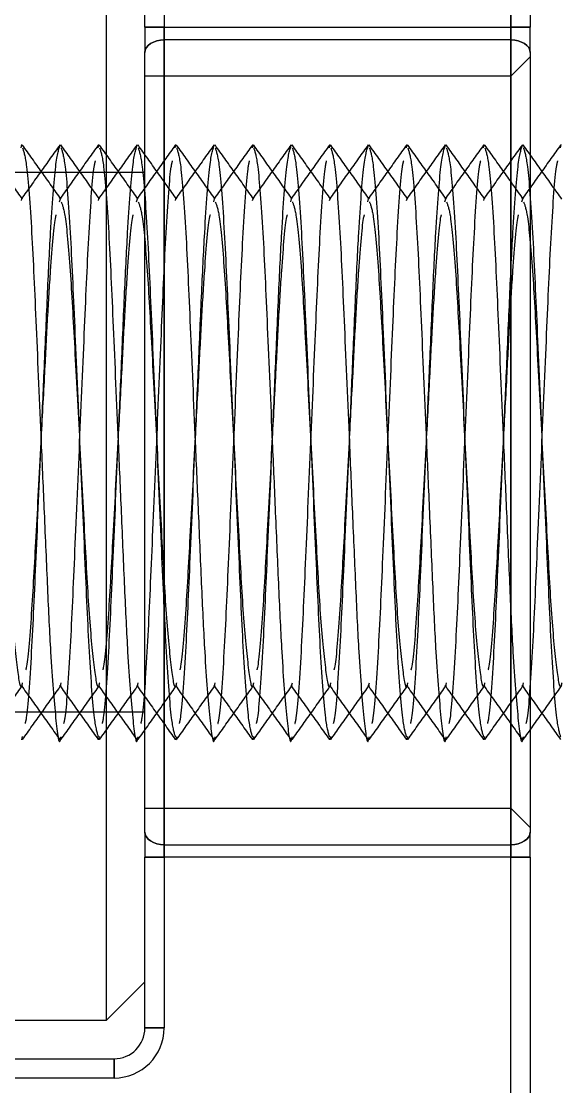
# Model space of a CAD drawing. Header units: metres. Extents: x 0 to 63075, y 0 to 44550.
# Drawn here: x 36073.86 to 36087.86, y 35147.54 to 35175.19 of the extents above; entities that cross this region are included whole.
import ezdxf

# ---------------------------------------------------------------- set-up
doc = ezdxf.new("R2010")
doc.units = ezdxf.units.M
doc.header["$LTSCALE"] = 75
doc.linetypes.add('HIDDEN2', pattern=[4.7625, 3.175, -1.5875])
for name, color, linetype in [('SDM', 7, 'Continuous'), ('SL4', 4, 'Continuous'), ('ST1', 7, 'HIDDEN2')]:
    doc.layers.add(name, color=color, linetype=linetype)

# ---------------------------------------------------------------- blocks, each defined once
blk = doc.blocks.new('A$Ce03ead7b')
at = {"layer": 'SL4'}
for radius in [125, 123.91, 122.777, 119.686, 89.286]:
    blk.add_circle((212.762, 1623.35), radius, dxfattribs=at)
for radius, start, end in [(104.464, 171.10617, 157.38407), (98.5, 170.88256, 157.60769), (93.236, 168.80946, 159.68078), (92.147, 167.89305, 74.24512)]:
    blk.add_arc((212.762, 1623.35), radius, start, end, dxfattribs=at)
blk.add_open_spline([(272.844, 1573.255), (267.131, 1574.866), (255.705, 1578.09), (238.55, 1582.93), (221.357, 1587.78), (204.106, 1592.647), (186.855, 1597.514), (169.659, 1602.365), (152.5, 1607.206), (141.072, 1610.43), (135.358, 1612.042)], degree=3, knots=[0, 0, 0, 0, 0.124879, 0.249755, 0.374717, 0.499956, 0.625212, 0.750198, 0.875098, 1, 1, 1, 1], dxfattribs=at)
at = {"layer": 'ST1'}
for p, q in [((274.263, 1648.35), (274.263, 1634.12)), ((274.263, 1634.12), (274.263, 1639.145)), ((274.763, 1639.004), (274.763, 1634.12)), ((263.763, 1623.35), (263.763, 1638.35)), ((264.763, 1634.12), (264.763, 1638.55)), ((265.263, 1638.55), (265.263, 1634.12)), ((265.263, 1634.12), (264.763, 1634.12)), ((264.763, 1634.12), (264.763, 1633.468)), ((264.763, 1634.12), (265.263, 1634.12)), ((265.263, 1634.12), (264.763, 1634.12)), ((264.763, 1634.12), (265.263, 1634.12)), ((265.263, 1634.12), (274.263, 1634.12)), ((265.263, 1634.12), (265.263, 1633.794)), ((265.263, 1634.12), (265.263, 1633.794)), ((265.263, 1633.794), (265.263, 1634.12)), ((265.263, 1633.794), (265.263, 1634.12)), ((274.263, 1634.12), (274.263, 1633.794)), ((274.263, 1634.12), (274.763, 1634.12)), ((274.263, 1634.12), (274.763, 1634.12)), ((274.263, 1634.12), (274.263, 1633.794)), ((274.263, 1633.794), (274.263, 1634.12)), ((274.763, 1634.12), (274.263, 1634.12)), ((274.763, 1634.12), (274.263, 1634.12)), ((274.263, 1633.794), (274.263, 1634.12)), ((274.763, 1633.468), (274.763, 1634.12)), ((274.263, 1633.794), (265.263, 1633.794)), ((265.263, 1633.794), (265.263, 1612.906)), ((265.263, 1612.906), (265.263, 1633.794)), ((265.263, 1633.794), (265.263, 1612.906)), ((265.263, 1612.906), (265.263, 1633.794)), ((274.263, 1612.906), (274.263, 1633.794)), ((274.263, 1633.794), (274.263, 1632.85)), ((274.263, 1632.85), (274.263, 1633.794)), ((274.263, 1633.794), (274.263, 1632.85)), ((264.763, 1613.232), (264.763, 1633.468)), ((274.763, 1633.468), (274.763, 1613.232)), ((274.763, 1633.35), (274.263, 1632.85)), ((274.263, 1632.85), (264.763, 1632.85)), ((274.263, 1632.85), (274.263, 1613.85)), ((261.551, 1630.993), (261.569, 1631.077)), ((263.551, 1630.993), (263.569, 1631.077)), ((265.551, 1630.993), (265.569, 1631.077)), ((267.551, 1630.993), (267.569, 1631.077)), ((269.551, 1630.993), (269.569, 1631.077)), ((271.551, 1630.993), (271.569, 1631.077)), ((273.551, 1630.993), (273.569, 1631.077)), ((275.551, 1630.993), (275.569, 1631.077)), ((264.763, 1630.35), (250.763, 1630.35)), ((261.556, 1629.621), (261.569, 1629.671)), ((262.548, 1629.592), (262.569, 1629.671)), ((263.556, 1629.621), (263.569, 1629.671)), ((264.548, 1629.592), (264.569, 1629.671)), ((265.556, 1629.621), (265.569, 1629.671)), ((266.548, 1629.592), (266.569, 1629.671)), ((267.556, 1629.621), (267.569, 1629.671)), ((268.548, 1629.592), (268.569, 1629.671)), ((269.556, 1629.621), (269.569, 1629.671)), ((270.548, 1629.592), (270.569, 1629.671)), ((271.556, 1629.621), (271.569, 1629.671)), ((272.548, 1629.592), (272.569, 1629.671)), ((273.556, 1629.621), (273.569, 1629.671)), ((274.548, 1629.592), (274.569, 1629.671)), ((263.763, 1608.35), (263.763, 1623.35)), ((262.569, 1617.029), (262.589, 1617.108)), ((264.569, 1617.029), (264.589, 1617.108)), ((266.569, 1617.029), (266.589, 1617.108)), ((268.569, 1617.029), (268.589, 1617.108)), ((270.569, 1617.029), (270.589, 1617.108)), ((272.569, 1617.029), (272.589, 1617.108)), ((274.569, 1617.029), (274.589, 1617.108)), ((250.763, 1616.35), (264.763, 1616.35)), ((261.569, 1615.623), (261.587, 1615.711)), ((263.569, 1615.623), (263.587, 1615.711)), ((265.569, 1615.623), (265.587, 1615.711)), ((267.569, 1615.623), (267.587, 1615.711)), ((269.569, 1615.623), (269.587, 1615.711)), ((271.569, 1615.623), (271.587, 1615.711)), ((273.569, 1615.623), (273.587, 1615.711)), ((264.763, 1613.85), (274.263, 1613.85)), ((274.263, 1613.85), (274.763, 1613.35)), ((274.263, 1613.85), (274.263, 1612.906)), ((274.263, 1612.906), (274.263, 1613.85)), ((274.263, 1613.85), (274.263, 1612.906)), ((264.763, 1613.232), (264.763, 1612.58)), ((274.763, 1612.58), (274.763, 1613.232)), ((265.263, 1612.906), (274.263, 1612.906)), ((265.263, 1612.906), (265.263, 1612.58)), ((265.263, 1612.906), (265.263, 1612.58)), ((265.263, 1612.58), (265.263, 1612.906)), ((265.263, 1612.58), (265.263, 1612.906)), ((274.263, 1612.906), (274.263, 1612.58)), ((274.263, 1612.906), (274.263, 1612.58)), ((274.263, 1612.58), (274.263, 1612.906)), ((274.263, 1612.58), (274.263, 1612.906)), ((264.763, 1612.58), (265.263, 1612.58)), ((264.763, 1608.15), (264.763, 1612.58)), ((265.263, 1612.58), (264.763, 1612.58)), ((264.763, 1612.58), (265.263, 1612.58)), ((265.263, 1612.58), (264.763, 1612.58)), ((274.263, 1612.58), (265.263, 1612.58)), ((265.263, 1612.58), (265.263, 1608.15)), ((274.763, 1612.58), (274.263, 1612.58)), ((274.263, 1598.35), (274.263, 1612.58)), ((274.763, 1612.58), (274.263, 1612.58)), ((274.263, 1612.58), (274.763, 1612.58)), ((274.263, 1612.58), (274.763, 1612.58)), ((274.763, 1612.58), (274.763, 1598.35)), ((263.763, 1608.35), (264.763, 1609.35)), ((251.763, 1608.35), (263.763, 1608.35)), ((264.763, 1608.15), (265.263, 1608.15)), ((265.263, 1608.15), (264.763, 1608.15)), ((264.763, 1608.15), (265.263, 1608.15)), ((265.263, 1608.15), (264.763, 1608.15)), ((249.563, 1607.35), (263.963, 1607.35)), ((263.963, 1607.35), (263.963, 1606.85)), ((263.963, 1606.85), (263.963, 1607.35)), ((263.963, 1607.35), (263.963, 1606.85)), ((263.963, 1606.85), (263.963, 1607.35)), ((263.963, 1606.85), (249.563, 1606.85))]:
    blk.add_line(p, q, dxfattribs=at)
at = {"layer": 'ST1', "flags": 128}
for points in [[(264.763, 1633.468), (264.772, 1633.531), (264.801, 1633.592), (264.847, 1633.649), (264.909, 1633.698), (264.985, 1633.739), (265.071, 1633.769), (265.165, 1633.788), (265.263, 1633.794)], [(264.763, 1633.468), (264.772, 1633.531), (264.801, 1633.592), (264.847, 1633.649), (264.909, 1633.698), (264.985, 1633.739), (265.071, 1633.769), (265.165, 1633.788), (265.263, 1633.794)], [(265.263, 1633.794), (265.165, 1633.788), (265.071, 1633.769), (264.985, 1633.739), (264.909, 1633.698), (264.847, 1633.649), (264.801, 1633.592), (264.772, 1633.531), (264.763, 1633.468)], [(265.263, 1633.794), (265.165, 1633.788), (265.071, 1633.769), (264.985, 1633.739), (264.909, 1633.698), (264.847, 1633.649), (264.801, 1633.592), (264.772, 1633.531), (264.763, 1633.468)], [(274.263, 1633.794), (274.36, 1633.788), (274.454, 1633.769), (274.54, 1633.739), (274.616, 1633.698), (274.678, 1633.649), (274.724, 1633.592), (274.753, 1633.531), (274.763, 1633.468)], [(274.763, 1633.468), (274.753, 1633.531), (274.724, 1633.592), (274.678, 1633.649), (274.616, 1633.698), (274.54, 1633.739), (274.454, 1633.769), (274.36, 1633.788), (274.263, 1633.794)], [(274.263, 1633.794), (274.36, 1633.788), (274.454, 1633.769), (274.54, 1633.739), (274.616, 1633.698), (274.678, 1633.649), (274.724, 1633.592), (274.753, 1633.531), (274.763, 1633.468)], [(274.763, 1633.468), (274.753, 1633.531), (274.724, 1633.592), (274.678, 1633.649), (274.616, 1633.698), (274.54, 1633.739), (274.454, 1633.769), (274.36, 1633.788), (274.263, 1633.794)], [(265.263, 1612.906), (265.165, 1612.912), (265.071, 1612.931), (264.985, 1612.961), (264.909, 1613.002), (264.847, 1613.051), (264.801, 1613.108), (264.772, 1613.169), (264.763, 1613.232)], [(265.263, 1612.906), (265.165, 1612.912), (265.071, 1612.931), (264.985, 1612.961), (264.909, 1613.002), (264.847, 1613.051), (264.801, 1613.108), (264.772, 1613.169), (264.763, 1613.232)], [(264.763, 1613.232), (264.772, 1613.169), (264.801, 1613.108), (264.847, 1613.051), (264.909, 1613.002), (264.985, 1612.961), (265.071, 1612.931), (265.165, 1612.912), (265.263, 1612.906)], [(264.763, 1613.232), (264.772, 1613.169), (264.801, 1613.108), (264.847, 1613.051), (264.909, 1613.002), (264.985, 1612.961), (265.071, 1612.931), (265.165, 1612.912), (265.263, 1612.906)], [(274.763, 1613.232), (274.753, 1613.169), (274.724, 1613.108), (274.678, 1613.051), (274.616, 1613.002), (274.54, 1612.961), (274.454, 1612.931), (274.36, 1612.912), (274.263, 1612.906)], [(274.263, 1612.906), (274.36, 1612.912), (274.454, 1612.931), (274.54, 1612.961), (274.616, 1613.002), (274.678, 1613.051), (274.724, 1613.108), (274.753, 1613.169), (274.763, 1613.232)], [(274.763, 1613.232), (274.753, 1613.169), (274.724, 1613.108), (274.678, 1613.051), (274.616, 1613.002), (274.54, 1612.961), (274.454, 1612.931), (274.36, 1612.912), (274.263, 1612.906)], [(274.263, 1612.906), (274.36, 1612.912), (274.454, 1612.931), (274.54, 1612.961), (274.616, 1613.002), (274.678, 1613.051), (274.724, 1613.108), (274.753, 1613.169), (274.763, 1613.232)]]:
    blk.add_lwpolyline(points, dxfattribs=at)
at = {"layer": 'ST1'}
for radius in [114.333, 92.131, 89.448]:
    blk.add_circle((212.762, 1623.35), radius, dxfattribs=at)
for radius in [1.3, 0.8, 1.3, 1.3, 1.3]:
    blk.add_arc((263.963, 1608.15), radius, 270, 0, dxfattribs=at)
for points, knots in [([(261.588, 1629.657), (261.421, 1629.892), (261.086, 1630.362), (260.752, 1630.831), (260.584, 1631.066)], [0, 0, 0, 0, 0.499937, 1, 1, 1, 1]), ([(262.559, 1631.073), (262.391, 1630.838), (262.057, 1630.369), (261.723, 1629.9), (261.556, 1629.665)], [0, 0, 0, 0, 0.500035, 1, 1, 1, 1]), ([(262.588, 1629.657), (262.421, 1629.892), (262.087, 1630.36), (261.753, 1630.83), (261.586, 1631.064)], [0, 0, 0, 0, 0.49997, 1, 1, 1, 1]), ([(261.587, 1630.989), (261.621, 1630.887), (261.696, 1630.661), (261.825, 1628.939), (261.938, 1626.39), (262.051, 1623.752), (262.152, 1621.425), (262.232, 1619.536), (262.325, 1617.566), (262.448, 1616.096), (262.533, 1615.429), (262.58, 1615.674), (262.586, 1615.704)], [0, 0, 0, 0, 0.105235, 0.232658, 0.35505, 0.481371, 0.557428, 0.64442, 0.730956, 0.858379, 0.982548, 1, 1, 1, 1]), ([(261.659, 1616.054), (261.67, 1616.095), (261.722, 1616.3), (261.826, 1617.797), (261.938, 1620.3), (262.051, 1622.95), (262.152, 1625.274), (262.232, 1627.169), (262.325, 1629.111), (262.448, 1630.732), (262.529, 1630.963), (262.569, 1631.077)], [0, 0, 0, 0, 0.035067, 0.175217, 0.309833, 0.448769, 0.532422, 0.628103, 0.72328, 0.863429, 1, 1, 1, 1]), ([(263.552, 1631.065), (263.385, 1630.831), (263.051, 1630.361), (262.716, 1629.892), (262.549, 1629.657)], [0, 0, 0, 0, 0.5000596, 1, 1, 1, 1]), ([(263.588, 1629.657), (263.421, 1629.892), (263.086, 1630.362), (262.752, 1630.831), (262.584, 1631.066)], [0, 0, 0, 0, 0.4999369, 1, 1, 1, 1]), ([(262.586, 1630.996), (262.62, 1630.893), (262.695, 1630.666), (262.825, 1628.94), (262.938, 1626.388), (263.069, 1623.35), (263.199, 1620.312), (263.312, 1617.761), (263.442, 1616.036), (263.517, 1615.81), (263.551, 1615.707)], [0, 0, 0, 0, 0.1105714, 0.242596, 0.3694081, 0.5002899, 0.6311716, 0.7579837, 0.8900083, 1, 1, 1, 1]), ([(264.559, 1631.073), (264.391, 1630.838), (264.057, 1630.369), (263.723, 1629.9), (263.556, 1629.665)], [0, 0, 0, 0, 0.500035, 1, 1, 1, 1]), ([(264.588, 1629.657), (264.421, 1629.892), (264.087, 1630.36), (263.753, 1630.83), (263.586, 1631.064)], [0, 0, 0, 0, 0.49997, 1, 1, 1, 1]), ([(263.587, 1630.989), (263.621, 1630.887), (263.696, 1630.661), (263.825, 1628.939), (263.938, 1626.39), (264.051, 1623.752), (264.152, 1621.425), (264.232, 1619.536), (264.325, 1617.566), (264.448, 1616.096), (264.533, 1615.429), (264.58, 1615.674), (264.586, 1615.704)], [0, 0, 0, 0, 0.105235, 0.232658, 0.35505, 0.481371, 0.557428, 0.64442, 0.730956, 0.858379, 0.982548, 1, 1, 1, 1]), ([(263.659, 1616.054), (263.67, 1616.095), (263.722, 1616.3), (263.826, 1617.797), (263.938, 1620.3), (264.051, 1622.95), (264.152, 1625.274), (264.232, 1627.169), (264.325, 1629.111), (264.448, 1630.732), (264.529, 1630.963), (264.569, 1631.077)], [0, 0, 0, 0, 0.035067, 0.175217, 0.309833, 0.448769, 0.532422, 0.628103, 0.72328, 0.863429, 1, 1, 1, 1]), ([(265.552, 1631.065), (265.385, 1630.831), (265.051, 1630.361), (264.716, 1629.892), (264.549, 1629.657)], [0, 0, 0, 0, 0.50006, 1, 1, 1, 1]), ([(265.588, 1629.657), (265.421, 1629.892), (265.086, 1630.362), (264.752, 1630.831), (264.584, 1631.066)], [0, 0, 0, 0, 0.499937, 1, 1, 1, 1]), ([(264.586, 1630.996), (264.62, 1630.893), (264.695, 1630.666), (264.825, 1628.94), (264.938, 1626.388), (265.069, 1623.35), (265.199, 1620.312), (265.312, 1617.761), (265.442, 1616.036), (265.517, 1615.81), (265.551, 1615.707)], [0, 0, 0, 0, 0.110571, 0.242596, 0.369408, 0.50029, 0.631172, 0.757984, 0.890008, 1, 1, 1, 1]), ([(266.559, 1631.073), (266.391, 1630.838), (266.057, 1630.369), (265.723, 1629.9), (265.556, 1629.665)], [0, 0, 0, 0, 0.500035, 1, 1, 1, 1]), ([(266.588, 1629.657), (266.421, 1629.892), (266.087, 1630.36), (265.753, 1630.83), (265.586, 1631.064)], [0, 0, 0, 0, 0.49997, 1, 1, 1, 1]), ([(265.587, 1630.989), (265.621, 1630.887), (265.696, 1630.661), (265.825, 1628.939), (265.938, 1626.39), (266.051, 1623.752), (266.152, 1621.425), (266.232, 1619.536), (266.325, 1617.566), (266.448, 1616.096), (266.533, 1615.429), (266.58, 1615.674), (266.586, 1615.704)], [0, 0, 0, 0, 0.105235, 0.232658, 0.35505, 0.481371, 0.557428, 0.64442, 0.730956, 0.858379, 0.982548, 1, 1, 1, 1]), ([(265.659, 1616.054), (265.67, 1616.095), (265.722, 1616.3), (265.826, 1617.797), (265.938, 1620.3), (266.051, 1622.95), (266.152, 1625.274), (266.232, 1627.169), (266.325, 1629.111), (266.448, 1630.732), (266.529, 1630.963), (266.569, 1631.077)], [0, 0, 0, 0, 0.035067, 0.175217, 0.309833, 0.448769, 0.532422, 0.628103, 0.72328, 0.863429, 1, 1, 1, 1]), ([(267.552, 1631.065), (267.385, 1630.831), (267.051, 1630.361), (266.716, 1629.892), (266.549, 1629.657)], [0, 0, 0, 0, 0.50006, 1, 1, 1, 1]), ([(267.588, 1629.657), (267.421, 1629.892), (267.086, 1630.362), (266.752, 1630.831), (266.584, 1631.066)], [0, 0, 0, 0, 0.499937, 1, 1, 1, 1]), ([(266.586, 1630.996), (266.62, 1630.893), (266.695, 1630.666), (266.825, 1628.94), (266.938, 1626.388), (267.069, 1623.35), (267.199, 1620.312), (267.312, 1617.761), (267.442, 1616.036), (267.517, 1615.81), (267.551, 1615.707)], [0, 0, 0, 0, 0.110571, 0.242596, 0.369408, 0.50029, 0.631172, 0.757984, 0.890008, 1, 1, 1, 1]), ([(268.559, 1631.073), (268.391, 1630.838), (268.057, 1630.369), (267.723, 1629.9), (267.556, 1629.665)], [0, 0, 0, 0, 0.500035, 1, 1, 1, 1]), ([(268.588, 1629.657), (268.421, 1629.892), (268.087, 1630.36), (267.753, 1630.83), (267.586, 1631.064)], [0, 0, 0, 0, 0.49997, 1, 1, 1, 1]), ([(267.587, 1630.989), (267.621, 1630.887), (267.696, 1630.661), (267.825, 1628.939), (267.938, 1626.39), (268.051, 1623.752), (268.152, 1621.425), (268.232, 1619.536), (268.325, 1617.566), (268.448, 1616.096), (268.533, 1615.429), (268.58, 1615.674), (268.586, 1615.704)], [0, 0, 0, 0, 0.105235, 0.232658, 0.35505, 0.481371, 0.557428, 0.64442, 0.730956, 0.858379, 0.982548, 1, 1, 1, 1]), ([(267.659, 1616.054), (267.67, 1616.095), (267.722, 1616.3), (267.826, 1617.797), (267.938, 1620.3), (268.051, 1622.95), (268.152, 1625.274), (268.232, 1627.169), (268.325, 1629.111), (268.448, 1630.732), (268.529, 1630.963), (268.569, 1631.077)], [0, 0, 0, 0, 0.035067, 0.175217, 0.309833, 0.448769, 0.532422, 0.628103, 0.72328, 0.863429, 1, 1, 1, 1]), ([(269.552, 1631.065), (269.385, 1630.831), (269.051, 1630.361), (268.716, 1629.892), (268.549, 1629.657)], [0, 0, 0, 0, 0.50006, 1, 1, 1, 1]), ([(269.588, 1629.657), (269.421, 1629.892), (269.086, 1630.362), (268.752, 1630.831), (268.584, 1631.066)], [0, 0, 0, 0, 0.4999369, 1, 1, 1, 1]), ([(268.586, 1630.996), (268.62, 1630.893), (268.695, 1630.666), (268.825, 1628.94), (268.938, 1626.388), (269.069, 1623.35), (269.199, 1620.312), (269.312, 1617.761), (269.442, 1616.036), (269.517, 1615.81), (269.551, 1615.707)], [0, 0, 0, 0, 0.110571, 0.242596, 0.369408, 0.50029, 0.631172, 0.757984, 0.890008, 1, 1, 1, 1]), ([(270.559, 1631.073), (270.391, 1630.838), (270.057, 1630.369), (269.723, 1629.9), (269.556, 1629.665)], [0, 0, 0, 0, 0.5000352, 1, 1, 1, 1]), ([(270.588, 1629.657), (270.421, 1629.892), (270.087, 1630.36), (269.753, 1630.83), (269.586, 1631.064)], [0, 0, 0, 0, 0.49997, 1, 1, 1, 1]), ([(269.587, 1630.989), (269.621, 1630.887), (269.696, 1630.661), (269.825, 1628.939), (269.938, 1626.39), (270.051, 1623.752), (270.152, 1621.425), (270.232, 1619.536), (270.325, 1617.566), (270.448, 1616.096), (270.533, 1615.429), (270.58, 1615.674), (270.586, 1615.704)], [0, 0, 0, 0, 0.105235, 0.232658, 0.35505, 0.481371, 0.557428, 0.64442, 0.730956, 0.858379, 0.982548, 1, 1, 1, 1]), ([(269.659, 1616.054), (269.67, 1616.095), (269.722, 1616.3), (269.826, 1617.797), (269.938, 1620.3), (270.051, 1622.95), (270.152, 1625.274), (270.232, 1627.169), (270.325, 1629.111), (270.448, 1630.732), (270.529, 1630.963), (270.569, 1631.077)], [0, 0, 0, 0, 0.035067, 0.175217, 0.309833, 0.448769, 0.532422, 0.628103, 0.72328, 0.863429, 1, 1, 1, 1]), ([(271.552, 1631.065), (271.385, 1630.831), (271.051, 1630.361), (270.716, 1629.892), (270.549, 1629.657)], [0, 0, 0, 0, 0.50006, 1, 1, 1, 1]), ([(271.588, 1629.657), (271.421, 1629.892), (271.086, 1630.362), (270.752, 1630.831), (270.584, 1631.066)], [0, 0, 0, 0, 0.499937, 1, 1, 1, 1]), ([(270.586, 1630.996), (270.62, 1630.893), (270.695, 1630.666), (270.825, 1628.94), (270.938, 1626.388), (271.069, 1623.35), (271.199, 1620.312), (271.312, 1617.761), (271.442, 1616.036), (271.517, 1615.81), (271.551, 1615.707)], [0, 0, 0, 0, 0.110571, 0.242596, 0.369408, 0.50029, 0.631172, 0.757984, 0.890008, 1, 1, 1, 1]), ([(272.559, 1631.073), (272.391, 1630.838), (272.057, 1630.369), (271.723, 1629.9), (271.556, 1629.665)], [0, 0, 0, 0, 0.500035, 1, 1, 1, 1]), ([(272.588, 1629.657), (272.421, 1629.892), (272.087, 1630.36), (271.753, 1630.83), (271.586, 1631.064)], [0, 0, 0, 0, 0.49997, 1, 1, 1, 1]), ([(271.587, 1630.989), (271.621, 1630.887), (271.696, 1630.661), (271.825, 1628.939), (271.938, 1626.39), (272.051, 1623.752), (272.152, 1621.425), (272.232, 1619.536), (272.325, 1617.566), (272.448, 1616.096), (272.533, 1615.429), (272.58, 1615.674), (272.586, 1615.704)], [0, 0, 0, 0, 0.105235, 0.232658, 0.35505, 0.481371, 0.557428, 0.64442, 0.730956, 0.858379, 0.982548, 1, 1, 1, 1]), ([(271.659, 1616.054), (271.67, 1616.095), (271.722, 1616.3), (271.826, 1617.797), (271.938, 1620.3), (272.051, 1622.95), (272.152, 1625.274), (272.232, 1627.169), (272.325, 1629.111), (272.448, 1630.732), (272.529, 1630.963), (272.569, 1631.077)], [0, 0, 0, 0, 0.035067, 0.175217, 0.309833, 0.448769, 0.532422, 0.628103, 0.72328, 0.863429, 1, 1, 1, 1]), ([(273.552, 1631.065), (273.385, 1630.831), (273.051, 1630.361), (272.716, 1629.892), (272.549, 1629.657)], [0, 0, 0, 0, 0.50006, 1, 1, 1, 1]), ([(273.588, 1629.657), (273.421, 1629.892), (273.086, 1630.362), (272.752, 1630.831), (272.584, 1631.066)], [0, 0, 0, 0, 0.4999369, 1, 1, 1, 1]), ([(272.586, 1630.996), (272.62, 1630.893), (272.695, 1630.666), (272.825, 1628.94), (272.938, 1626.388), (273.069, 1623.35), (273.199, 1620.312), (273.312, 1617.761), (273.442, 1616.036), (273.517, 1615.81), (273.551, 1615.707)], [0, 0, 0, 0, 0.110571, 0.242596, 0.369408, 0.50029, 0.631172, 0.757984, 0.890008, 1, 1, 1, 1]), ([(274.559, 1631.073), (274.391, 1630.838), (274.057, 1630.369), (273.723, 1629.9), (273.556, 1629.665)], [0, 0, 0, 0, 0.500035, 1, 1, 1, 1]), ([(274.588, 1629.657), (274.421, 1629.892), (274.087, 1630.36), (273.753, 1630.83), (273.586, 1631.064)], [0, 0, 0, 0, 0.49997, 1, 1, 1, 1]), ([(273.587, 1630.989), (273.621, 1630.887), (273.696, 1630.661), (273.825, 1628.939), (273.938, 1626.39), (274.051, 1623.752), (274.152, 1621.425), (274.232, 1619.536), (274.325, 1617.566), (274.448, 1616.096), (274.533, 1615.429), (274.58, 1615.674), (274.586, 1615.704)], [0, 0, 0, 0, 0.105235, 0.232658, 0.35505, 0.481371, 0.557428, 0.64442, 0.730956, 0.858379, 0.982548, 1, 1, 1, 1]), ([(273.659, 1616.054), (273.67, 1616.095), (273.722, 1616.3), (273.826, 1617.797), (273.938, 1620.3), (274.051, 1622.95), (274.152, 1625.274), (274.232, 1627.169), (274.325, 1629.111), (274.448, 1630.732), (274.529, 1630.963), (274.569, 1631.077)], [0, 0, 0, 0, 0.035067, 0.175217, 0.309833, 0.448769, 0.532422, 0.628103, 0.72328, 0.863429, 1, 1, 1, 1]), ([(275.552, 1631.065), (275.385, 1630.831), (275.051, 1630.361), (274.716, 1629.892), (274.549, 1629.657)], [0, 0, 0, 0, 0.5000596, 1, 1, 1, 1]), ([(275.588, 1629.657), (275.421, 1629.892), (275.086, 1630.362), (274.752, 1630.831), (274.584, 1631.066)], [0, 0, 0, 0, 0.4999369, 1, 1, 1, 1]), ([(274.586, 1630.996), (274.62, 1630.893), (274.695, 1630.666), (274.825, 1628.94), (274.938, 1626.388), (275.069, 1623.35), (275.199, 1620.312), (275.312, 1617.761), (275.442, 1616.036), (275.517, 1615.81), (275.551, 1615.707)], [0, 0, 0, 0, 0.110571, 0.242596, 0.369408, 0.50029, 0.631172, 0.757984, 0.890008, 1, 1, 1, 1]), ([(262.658, 1616.047), (262.669, 1616.089), (262.721, 1616.295), (262.826, 1617.795), (262.938, 1620.303), (263.069, 1623.35), (263.199, 1626.397), (263.311, 1628.904), (263.416, 1630.403), (263.468, 1630.609), (263.479, 1630.651)], [0, 0, 0, 0, 0.040767, 0.196457, 0.346, 0.500342, 0.654684, 0.804227, 0.959916, 1, 1, 1, 1]), ([(264.658, 1616.047), (264.669, 1616.089), (264.721, 1616.295), (264.826, 1617.795), (264.938, 1620.303), (265.069, 1623.35), (265.199, 1626.397), (265.311, 1628.904), (265.416, 1630.403), (265.468, 1630.609), (265.479, 1630.651)], [0, 0, 0, 0, 0.040767, 0.196457, 0.346, 0.500342, 0.654684, 0.804227, 0.959916, 1, 1, 1, 1]), ([(266.658, 1616.047), (266.669, 1616.089), (266.721, 1616.295), (266.826, 1617.795), (266.938, 1620.303), (267.069, 1623.35), (267.199, 1626.397), (267.311, 1628.904), (267.416, 1630.403), (267.468, 1630.609), (267.479, 1630.651)], [0, 0, 0, 0, 0.040767, 0.196457, 0.346, 0.500342, 0.654684, 0.804227, 0.959916, 1, 1, 1, 1]), ([(268.658, 1616.047), (268.669, 1616.089), (268.721, 1616.295), (268.826, 1617.795), (268.938, 1620.303), (269.069, 1623.35), (269.199, 1626.397), (269.311, 1628.904), (269.416, 1630.403), (269.468, 1630.609), (269.479, 1630.651)], [0, 0, 0, 0, 0.040767, 0.196457, 0.346, 0.500342, 0.654684, 0.804227, 0.959916, 1, 1, 1, 1]), ([(270.658, 1616.047), (270.669, 1616.089), (270.721, 1616.295), (270.826, 1617.795), (270.938, 1620.303), (271.069, 1623.35), (271.199, 1626.397), (271.311, 1628.904), (271.416, 1630.403), (271.468, 1630.609), (271.479, 1630.651)], [0, 0, 0, 0, 0.040767, 0.196457, 0.346, 0.500342, 0.654684, 0.804227, 0.959916, 1, 1, 1, 1]), ([(272.658, 1616.047), (272.669, 1616.089), (272.721, 1616.295), (272.826, 1617.795), (272.938, 1620.303), (273.069, 1623.35), (273.199, 1626.397), (273.311, 1628.904), (273.416, 1630.403), (273.468, 1630.609), (273.479, 1630.651)], [0, 0, 0, 0, 0.040767, 0.196457, 0.346, 0.500342, 0.654684, 0.804227, 0.959916, 1, 1, 1, 1]), ([(274.658, 1616.047), (274.669, 1616.089), (274.721, 1616.295), (274.826, 1617.795), (274.938, 1620.303), (275.069, 1623.35), (275.199, 1626.397), (275.311, 1628.904), (275.416, 1630.403), (275.468, 1630.609), (275.479, 1630.651)], [0, 0, 0, 0, 0.040767, 0.196457, 0.346, 0.500342, 0.654684, 0.804227, 0.959916, 1, 1, 1, 1]), ([(260.589, 1629.592), (260.622, 1629.509), (260.696, 1629.325), (260.825, 1627.922), (260.938, 1625.836), (261.069, 1623.348), (261.199, 1620.873), (261.312, 1618.747), (261.448, 1617.413), (261.534, 1616.87), (261.582, 1617.077), (261.589, 1617.107)], [0, 0, 0, 0, 0.103385, 0.230773, 0.353124, 0.479408, 0.605692, 0.728043, 0.855432, 0.979562, 1, 1, 1, 1]), ([(262.589, 1629.592), (262.622, 1629.509), (262.696, 1629.325), (262.825, 1627.922), (262.938, 1625.836), (263.069, 1623.348), (263.199, 1620.873), (263.312, 1618.747), (263.448, 1617.413), (263.534, 1616.87), (263.582, 1617.077), (263.589, 1617.107)], [0, 0, 0, 0, 0.103385, 0.230773, 0.353124, 0.479408, 0.605692, 0.728043, 0.855432, 0.979562, 1, 1, 1, 1]), ([(264.589, 1629.592), (264.622, 1629.509), (264.696, 1629.325), (264.825, 1627.922), (264.938, 1625.836), (265.069, 1623.348), (265.199, 1620.873), (265.312, 1618.747), (265.448, 1617.413), (265.534, 1616.87), (265.582, 1617.077), (265.589, 1617.107)], [0, 0, 0, 0, 0.103385, 0.230773, 0.353124, 0.479408, 0.605692, 0.728043, 0.855432, 0.979562, 1, 1, 1, 1]), ([(266.589, 1629.592), (266.622, 1629.509), (266.696, 1629.325), (266.825, 1627.922), (266.938, 1625.836), (267.069, 1623.348), (267.199, 1620.873), (267.312, 1618.747), (267.448, 1617.413), (267.534, 1616.87), (267.582, 1617.077), (267.589, 1617.107)], [0, 0, 0, 0, 0.103385, 0.230773, 0.353124, 0.479408, 0.605692, 0.728043, 0.855432, 0.979562, 1, 1, 1, 1]), ([(268.589, 1629.592), (268.622, 1629.509), (268.696, 1629.325), (268.825, 1627.922), (268.938, 1625.836), (269.069, 1623.348), (269.199, 1620.873), (269.312, 1618.747), (269.448, 1617.413), (269.534, 1616.87), (269.582, 1617.077), (269.589, 1617.107)], [0, 0, 0, 0, 0.103385, 0.230773, 0.353124, 0.479408, 0.605692, 0.728043, 0.855432, 0.979562, 1, 1, 1, 1]), ([(270.589, 1629.592), (270.622, 1629.509), (270.696, 1629.325), (270.825, 1627.922), (270.938, 1625.836), (271.069, 1623.348), (271.199, 1620.873), (271.312, 1618.747), (271.448, 1617.413), (271.534, 1616.87), (271.582, 1617.077), (271.589, 1617.107)], [0, 0, 0, 0, 0.103385, 0.230773, 0.353124, 0.479408, 0.605692, 0.728043, 0.855432, 0.979562, 1, 1, 1, 1]), ([(272.589, 1629.592), (272.622, 1629.509), (272.696, 1629.325), (272.825, 1627.922), (272.938, 1625.836), (273.069, 1623.348), (273.199, 1620.873), (273.312, 1618.747), (273.448, 1617.413), (273.534, 1616.87), (273.582, 1617.077), (273.589, 1617.107)], [0, 0, 0, 0, 0.103385, 0.230773, 0.353124, 0.479408, 0.605692, 0.728043, 0.855432, 0.979562, 1, 1, 1, 1]), ([(274.589, 1629.592), (274.622, 1629.509), (274.696, 1629.325), (274.825, 1627.922), (274.938, 1625.836), (275.069, 1623.348), (275.199, 1620.873), (275.312, 1618.747), (275.448, 1617.413), (275.534, 1616.87), (275.582, 1617.077), (275.589, 1617.107)], [0, 0, 0, 0, 0.103385, 0.230773, 0.353124, 0.479408, 0.605692, 0.728043, 0.855432, 0.979562, 1, 1, 1, 1]), ([(261.676, 1617.446), (261.681, 1617.463), (261.727, 1617.628), (261.826, 1618.819), (261.938, 1620.852), (262.057, 1623.13), (262.161, 1625.081), (262.238, 1626.611), (262.328, 1628.063), (262.41, 1629.072), (262.456, 1629.236), (262.461, 1629.253)], [0, 0, 0, 0, 0.0191483, 0.1819613, 0.3383353, 0.4997364, 0.6175161, 0.7178528, 0.8186194, 0.9814324, 1, 1, 1, 1]), ([(263.676, 1617.446), (263.681, 1617.463), (263.727, 1617.628), (263.826, 1618.819), (263.938, 1620.852), (264.057, 1623.13), (264.161, 1625.081), (264.238, 1626.611), (264.328, 1628.063), (264.41, 1629.072), (264.456, 1629.236), (264.461, 1629.253)], [0, 0, 0, 0, 0.019148, 0.181961, 0.338335, 0.499736, 0.617516, 0.717853, 0.818619, 0.981432, 1, 1, 1, 1]), ([(265.676, 1617.446), (265.681, 1617.463), (265.727, 1617.628), (265.826, 1618.819), (265.938, 1620.852), (266.057, 1623.13), (266.161, 1625.081), (266.238, 1626.611), (266.328, 1628.063), (266.41, 1629.072), (266.456, 1629.236), (266.461, 1629.253)], [0, 0, 0, 0, 0.019148, 0.181961, 0.338335, 0.499736, 0.617516, 0.717853, 0.818619, 0.981432, 1, 1, 1, 1]), ([(267.676, 1617.446), (267.681, 1617.463), (267.727, 1617.628), (267.826, 1618.819), (267.938, 1620.852), (268.057, 1623.13), (268.161, 1625.081), (268.238, 1626.611), (268.328, 1628.063), (268.41, 1629.072), (268.456, 1629.236), (268.461, 1629.253)], [0, 0, 0, 0, 0.0191483, 0.1819613, 0.3383353, 0.4997364, 0.6175161, 0.7178528, 0.8186194, 0.9814324, 1, 1, 1, 1]), ([(269.676, 1617.446), (269.681, 1617.463), (269.727, 1617.628), (269.826, 1618.819), (269.938, 1620.852), (270.057, 1623.13), (270.161, 1625.081), (270.238, 1626.611), (270.328, 1628.063), (270.41, 1629.072), (270.456, 1629.236), (270.461, 1629.253)], [0, 0, 0, 0, 0.019148, 0.181961, 0.338335, 0.499736, 0.617516, 0.717853, 0.818619, 0.981432, 1, 1, 1, 1]), ([(271.676, 1617.446), (271.681, 1617.463), (271.727, 1617.628), (271.826, 1618.819), (271.938, 1620.852), (272.057, 1623.13), (272.161, 1625.081), (272.238, 1626.611), (272.328, 1628.063), (272.41, 1629.072), (272.456, 1629.236), (272.461, 1629.253)], [0, 0, 0, 0, 0.019148, 0.181961, 0.338335, 0.499736, 0.617516, 0.717853, 0.818619, 0.981432, 1, 1, 1, 1]), ([(273.676, 1617.446), (273.681, 1617.463), (273.727, 1617.628), (273.826, 1618.819), (273.938, 1620.852), (274.057, 1623.13), (274.161, 1625.081), (274.238, 1626.611), (274.328, 1628.063), (274.41, 1629.072), (274.456, 1629.236), (274.461, 1629.253)], [0, 0, 0, 0, 0.019148, 0.181961, 0.338335, 0.499736, 0.617516, 0.717853, 0.818619, 0.981432, 1, 1, 1, 1]), ([(260.584, 1615.634), (260.752, 1615.869), (261.086, 1616.338), (261.421, 1616.808), (261.588, 1617.043)], [0, 0, 0, 0, 0.5000631, 1, 1, 1, 1]), ([(261.556, 1617.035), (261.723, 1616.8), (262.057, 1616.331), (262.391, 1615.862), (262.559, 1615.627)], [0, 0, 0, 0, 0.499965, 1, 1, 1, 1]), ([(261.586, 1615.636), (261.753, 1615.87), (262.087, 1616.34), (262.421, 1616.808), (262.588, 1617.043)], [0, 0, 0, 0, 0.50003, 1, 1, 1, 1]), ([(262.549, 1617.043), (262.716, 1616.808), (263.051, 1616.339), (263.385, 1615.869), (263.552, 1615.635)], [0, 0, 0, 0, 0.4999404, 1, 1, 1, 1]), ([(262.584, 1615.634), (262.752, 1615.869), (263.086, 1616.338), (263.421, 1616.808), (263.588, 1617.043)], [0, 0, 0, 0, 0.500063, 1, 1, 1, 1]), ([(263.556, 1617.035), (263.723, 1616.8), (264.057, 1616.331), (264.391, 1615.862), (264.559, 1615.627)], [0, 0, 0, 0, 0.499965, 1, 1, 1, 1]), ([(263.586, 1615.636), (263.753, 1615.87), (264.087, 1616.34), (264.421, 1616.808), (264.588, 1617.043)], [0, 0, 0, 0, 0.50003, 1, 1, 1, 1]), ([(264.549, 1617.043), (264.716, 1616.808), (265.051, 1616.339), (265.385, 1615.869), (265.552, 1615.635)], [0, 0, 0, 0, 0.49994, 1, 1, 1, 1]), ([(264.584, 1615.634), (264.752, 1615.869), (265.086, 1616.338), (265.421, 1616.808), (265.588, 1617.043)], [0, 0, 0, 0, 0.500063, 1, 1, 1, 1]), ([(265.556, 1617.035), (265.723, 1616.8), (266.057, 1616.331), (266.391, 1615.862), (266.559, 1615.627)], [0, 0, 0, 0, 0.499965, 1, 1, 1, 1]), ([(265.586, 1615.636), (265.753, 1615.87), (266.087, 1616.34), (266.421, 1616.808), (266.588, 1617.043)], [0, 0, 0, 0, 0.50003, 1, 1, 1, 1]), ([(266.549, 1617.043), (266.716, 1616.808), (267.051, 1616.339), (267.385, 1615.869), (267.552, 1615.635)], [0, 0, 0, 0, 0.49994, 1, 1, 1, 1]), ([(266.584, 1615.634), (266.752, 1615.869), (267.086, 1616.338), (267.421, 1616.808), (267.588, 1617.043)], [0, 0, 0, 0, 0.500063, 1, 1, 1, 1]), ([(267.556, 1617.035), (267.723, 1616.8), (268.057, 1616.331), (268.391, 1615.862), (268.559, 1615.627)], [0, 0, 0, 0, 0.499965, 1, 1, 1, 1]), ([(267.586, 1615.636), (267.753, 1615.87), (268.087, 1616.34), (268.421, 1616.808), (268.588, 1617.043)], [0, 0, 0, 0, 0.50003, 1, 1, 1, 1]), ([(268.549, 1617.043), (268.716, 1616.808), (269.051, 1616.339), (269.385, 1615.869), (269.552, 1615.635)], [0, 0, 0, 0, 0.49994, 1, 1, 1, 1]), ([(268.584, 1615.634), (268.752, 1615.869), (269.086, 1616.338), (269.421, 1616.808), (269.588, 1617.043)], [0, 0, 0, 0, 0.500063, 1, 1, 1, 1]), ([(269.556, 1617.035), (269.723, 1616.8), (270.057, 1616.331), (270.391, 1615.862), (270.559, 1615.627)], [0, 0, 0, 0, 0.4999648, 1, 1, 1, 1]), ([(269.586, 1615.636), (269.753, 1615.87), (270.087, 1616.34), (270.421, 1616.808), (270.588, 1617.043)], [0, 0, 0, 0, 0.50003, 1, 1, 1, 1]), ([(270.549, 1617.043), (270.716, 1616.808), (271.051, 1616.339), (271.385, 1615.869), (271.552, 1615.635)], [0, 0, 0, 0, 0.4999404, 1, 1, 1, 1]), ([(270.584, 1615.634), (270.752, 1615.869), (271.086, 1616.338), (271.421, 1616.808), (271.588, 1617.043)], [0, 0, 0, 0, 0.5000631, 1, 1, 1, 1]), ([(271.556, 1617.035), (271.723, 1616.8), (272.057, 1616.331), (272.391, 1615.862), (272.559, 1615.627)], [0, 0, 0, 0, 0.499965, 1, 1, 1, 1]), ([(271.586, 1615.636), (271.753, 1615.87), (272.087, 1616.34), (272.421, 1616.808), (272.588, 1617.043)], [0, 0, 0, 0, 0.50003, 1, 1, 1, 1]), ([(272.549, 1617.043), (272.716, 1616.808), (273.051, 1616.339), (273.385, 1615.869), (273.552, 1615.635)], [0, 0, 0, 0, 0.49994, 1, 1, 1, 1]), ([(272.584, 1615.634), (272.752, 1615.869), (273.086, 1616.338), (273.421, 1616.808), (273.588, 1617.043)], [0, 0, 0, 0, 0.500063, 1, 1, 1, 1]), ([(273.556, 1617.035), (273.723, 1616.8), (274.057, 1616.331), (274.391, 1615.862), (274.559, 1615.627)], [0, 0, 0, 0, 0.499965, 1, 1, 1, 1]), ([(273.586, 1615.636), (273.753, 1615.87), (274.087, 1616.34), (274.421, 1616.808), (274.588, 1617.043)], [0, 0, 0, 0, 0.50003, 1, 1, 1, 1]), ([(274.549, 1617.043), (274.716, 1616.808), (275.051, 1616.339), (275.385, 1615.869), (275.552, 1615.635)], [0, 0, 0, 0, 0.49994, 1, 1, 1, 1]), ([(274.584, 1615.634), (274.752, 1615.869), (275.086, 1616.338), (275.421, 1616.808), (275.588, 1617.043)], [0, 0, 0, 0, 0.500063, 1, 1, 1, 1])]:
    blk.add_open_spline(points, degree=3, knots=knots, dxfattribs=at)

msp = doc.modelspace()

# ---------------------------------------------------------------- block references
at = {"layer": 'SDM'}
msp.add_blockref('A$Ce03ead7b', (35812.302, 33540.915), dxfattribs=at)

doc.saveas('drawing.dxf')
